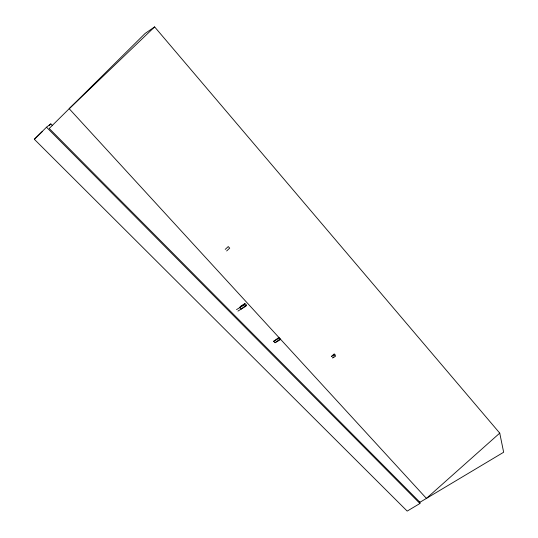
<?xml version="1.0" encoding="UTF-8"?>
<svg xmlns="http://www.w3.org/2000/svg" width="538" height="538" viewBox="0 0 538 538"><rect width="100%" height="100%" fill="white"/><g stroke="black" fill="none" stroke-linecap="round" stroke-linejoin="round"><path stroke-width="0.81" d="M419.828 501.846L419.922 503.501L407.192 511.1L34.351 139.288L46.51 127.197L50.828 123.901L52.59 125.684M42.448 131.427L34.351 139.288M49.214 125.502L50.828 123.901M154.628 26.9L69.187 108.71L426.419 498.396L499.741 433.117L154.628 26.9L145.173 33.403L49.227 128.488L419.922 502.284L503.649 452.25L499.741 433.117M225.2 249.403L228.24 246.572L229.699 248.139L226.653 250.97M333.795 356.896L332.625 357.958L335.436 356.358L334.125 354.945L331.314 356.546L334.233 353.89L335.544 355.302M244.938 303.6L239.773 307.595L241.226 309.068L246.384 305.073L244.938 303.6L240.096 306.62M273.64 341.307L278.812 337.481L280.211 338.906L275.039 342.726L273.64 341.307L278.576 338.516M236.518 309.632L244.622 304.575M244.265 306.391L246.384 305.073M237.957 311.092L246.074 306.055M275.039 342.726L279.982 339.942M46.51 127.197L419.922 503.501"/></g></svg>
